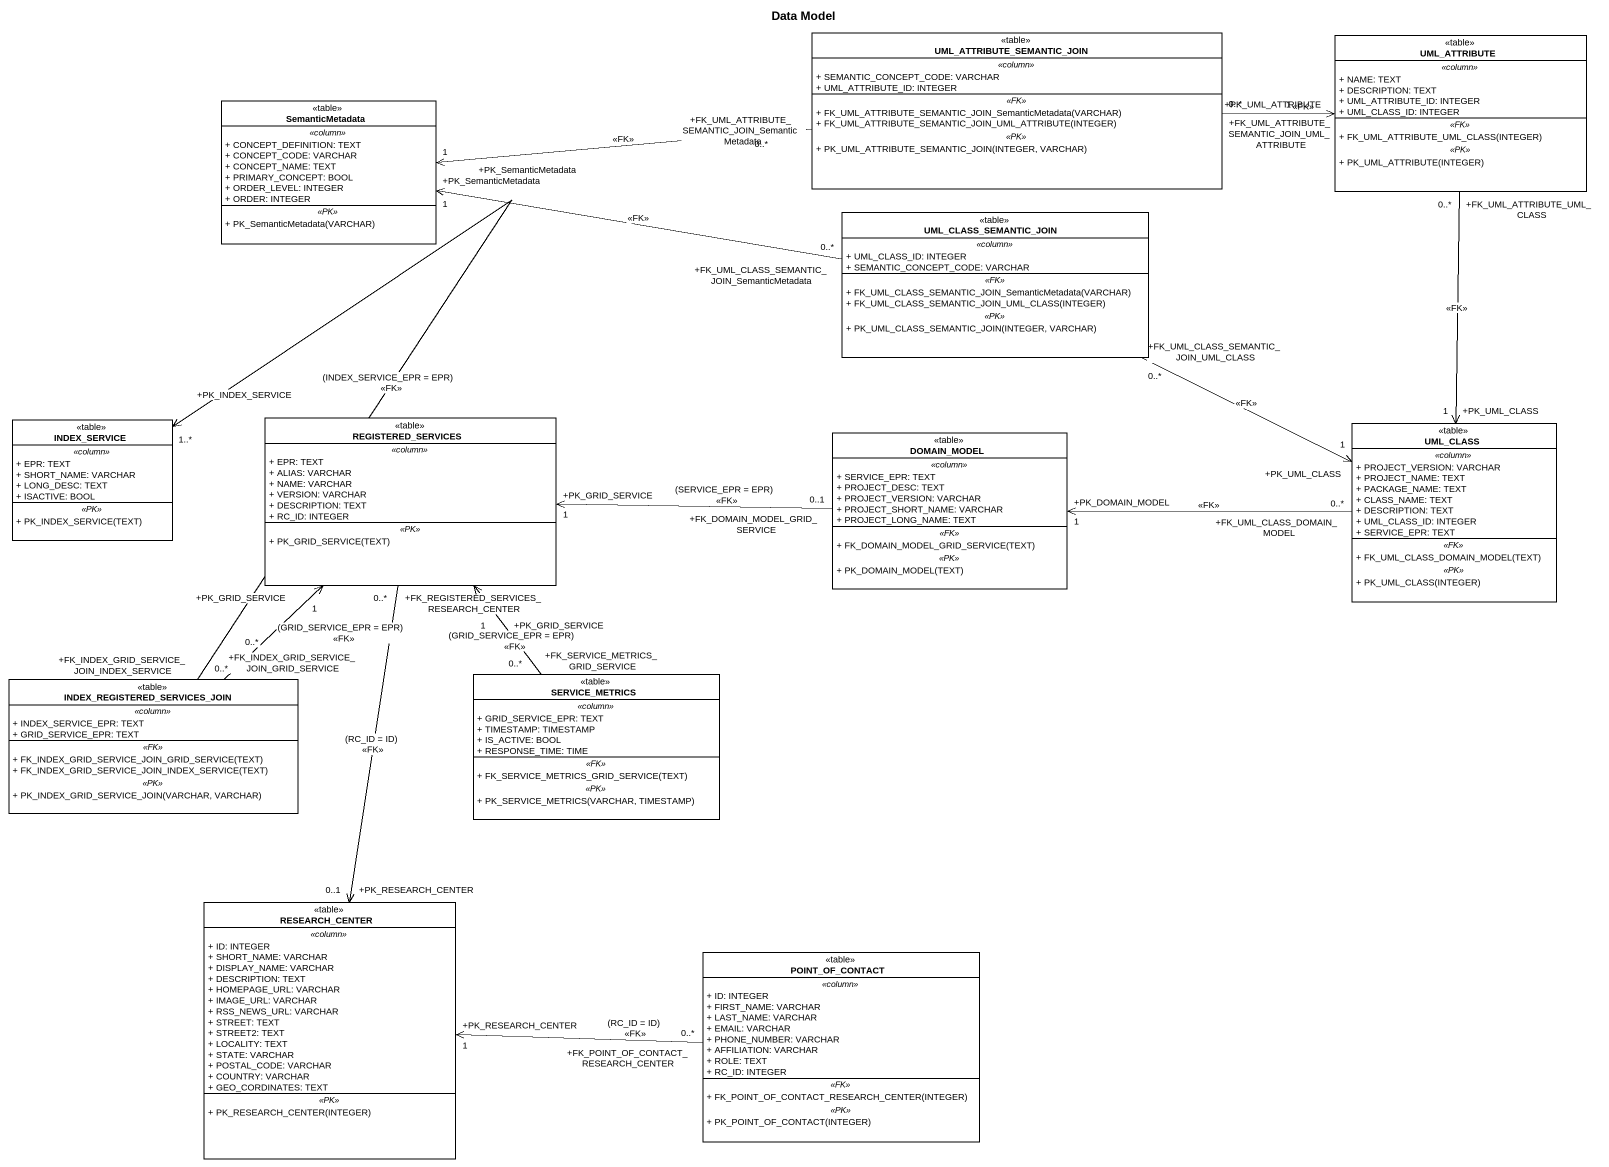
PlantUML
@startuml
title Data Model
hide circle
hide empty members
skinparam classAttributeIconSize 0
class UML_ATTRIBUTE_SEMANTIC_JOIN <<table>> {
  .. <<column>> ..
  + SEMANTIC_CONCEPT_CODE: VARCHAR
  + UML_ATTRIBUTE_ID: INTEGER
  .. <<FK>> ..
  + FK_UML_ATTRIBUTE_SEMANTIC_JOIN_SemanticMetadata(VARCHAR)
  + FK_UML_ATTRIBUTE_SEMANTIC_JOIN_UML_ATTRIBUTE(INTEGER)
  .. <<PK>> ..
  + PK_UML_ATTRIBUTE_SEMANTIC_JOIN(INTEGER, VARCHAR)
}
class UML_ATTRIBUTE <<table>> {
  .. <<column>> ..
  + NAME: TEXT
  + DESCRIPTION: TEXT
  + UML_ATTRIBUTE_ID: INTEGER
  + UML_CLASS_ID: INTEGER
  .. <<FK>> ..
  + FK_UML_ATTRIBUTE_UML_CLASS(INTEGER)
  .. <<PK>> ..
  + PK_UML_ATTRIBUTE(INTEGER)
}
class SemanticMetadata <<table>> {
  .. <<column>> ..
  + CONCEPT_DEFINITION: TEXT
  + CONCEPT_CODE: VARCHAR
  + CONCEPT_NAME: TEXT
  + PRIMARY_CONCEPT: BOOL
  + ORDER_LEVEL: INTEGER
  + ORDER: INTEGER
  .. <<PK>> ..
  + PK_SemanticMetadata(VARCHAR)
}
class UML_CLASS_SEMANTIC_JOIN <<table>> {
  .. <<column>> ..
  + UML_CLASS_ID: INTEGER
  + SEMANTIC_CONCEPT_CODE: VARCHAR
  .. <<FK>> ..
  + FK_UML_CLASS_SEMANTIC_JOIN_SemanticMetadata(VARCHAR)
  + FK_UML_CLASS_SEMANTIC_JOIN_UML_CLASS(INTEGER)
  .. <<PK>> ..
  + PK_UML_CLASS_SEMANTIC_JOIN(INTEGER, VARCHAR)
}
class INDEX_SERVICE <<table>> {
  .. <<column>> ..
  + EPR: TEXT
  + SHORT_NAME: VARCHAR
  + LONG_DESC: TEXT
  + ISACTIVE: BOOL
  .. <<PK>> ..
  + PK_INDEX_SERVICE(TEXT)
}
class REGISTERED_SERVICES <<table>> {
  .. <<column>> ..
  + EPR: TEXT
  + ALIAS: VARCHAR
  + NAME: VARCHAR
  + VERSION: VARCHAR
  + DESCRIPTION: TEXT
  + RC_ID: INTEGER
  .. <<PK>> ..
  + PK_GRID_SERVICE(TEXT)
}
class UML_CLASS <<table>> {
  .. <<column>> ..
  + PROJECT_VERSION: VARCHAR
  + PROJECT_NAME: TEXT
  + PACKAGE_NAME: TEXT
  + CLASS_NAME: TEXT
  + DESCRIPTION: TEXT
  + UML_CLASS_ID: INTEGER
  + SERVICE_EPR: TEXT
  .. <<FK>> ..
  + FK_UML_CLASS_DOMAIN_MODEL(TEXT)
  .. <<PK>> ..
  + PK_UML_CLASS(INTEGER)
}
class DOMAIN_MODEL <<table>> {
  .. <<column>> ..
  + SERVICE_EPR: TEXT
  + PROJECT_DESC: TEXT
  + PROJECT_VERSION: VARCHAR
  + PROJECT_SHORT_NAME: VARCHAR
  + PROJECT_LONG_NAME: TEXT
  .. <<FK>> ..
  + FK_DOMAIN_MODEL_GRID_SERVICE(TEXT)
  .. <<PK>> ..
  + PK_DOMAIN_MODEL(TEXT)
}
class "INDEX_REGISTERED_SERVICES_JOIN" as INDEX_REGISTERED_SERVICES <<table>> {
  .. <<column>> ..
  + INDEX_SERVICE_EPR: TEXT
  + GRID_SERVICE_EPR: TEXT
  .. <<FK>> ..
  + FK_INDEX_GRID_SERVICE_JOIN_GRID_SERVICE(TEXT)
  + FK_INDEX_GRID_SERVICE_JOIN_INDEX_SERVICE(TEXT)
  .. <<PK>> ..
  + PK_INDEX_GRID_SERVICE_JOIN(VARCHAR, VARCHAR)
}
class SERVICE_METRICS <<table>> {
  .. <<column>> ..
  + GRID_SERVICE_EPR: TEXT
  + TIMESTAMP: TIMESTAMP
  + IS_ACTIVE: BOOL
  + RESPONSE_TIME: TIME
  .. <<FK>> ..
  + FK_SERVICE_METRICS_GRID_SERVICE(TEXT)
  .. <<PK>> ..
  + PK_SERVICE_METRICS(VARCHAR, TIMESTAMP)
}
class RESEARCH_CENTER <<table>> {
  .. <<column>> ..
  + ID: INTEGER
  + SHORT_NAME: VARCHAR
  + DISPLAY_NAME: VARCHAR
  + DESCRIPTION: TEXT
  + HOMEPAGE_URL: VARCHAR
  + IMAGE_URL: VARCHAR
  + RSS_NEWS_URL: VARCHAR
  + STREET: TEXT
  + STREET2: TEXT
  + LOCALITY: TEXT
  + STATE: VARCHAR
  + POSTAL_CODE: VARCHAR
  + COUNTRY: VARCHAR
  + GEO_CORDINATES: TEXT
  .. <<PK>> ..
  + PK_RESEARCH_CENTER(INTEGER)
}
class POINT_OF_CONTACT <<table>> {
  .. <<column>> ..
  + ID: INTEGER
  + FIRST_NAME: VARCHAR
  + LAST_NAME: VARCHAR
  + EMAIL: VARCHAR
  + PHONE_NUMBER: VARCHAR
  + AFFILIATION: VARCHAR
  + ROLE: TEXT
  + RC_ID: INTEGER
  .. <<FK>> ..
  + FK_POINT_OF_CONTACT_RESEARCH_CENTER(INTEGER)
  .. <<PK>> ..
  + PK_POINT_OF_CONTACT(INTEGER)
}
UML_ATTRIBUTE_SEMANTIC_JOIN "+FK_UML_ATTRIBUTE_SEMANTIC_JOIN_UML_ATTRIBUTE\n0..*" -right-> "+PK_UML_ATTRIBUTE\n1" UML_ATTRIBUTE : <<FK>>
UML_ATTRIBUTE_SEMANTIC_JOIN "+FK_UML_ATTRIBUTE_SEMANTIC_JOIN_SemanticMetadata\n0..*" -left-> "+PK_SemanticMetadata\n1" SemanticMetadata : <<FK>>
UML_ATTRIBUTE "+FK_UML_ATTRIBUTE_UML_CLASS\n0..*" --> "+PK_UML_CLASS\n1" UML_CLASS : <<FK>>
UML_CLASS_SEMANTIC_JOIN "+FK_UML_CLASS_SEMANTIC_JOIN_SemanticMetadata\n0..*" -left-> "+PK_SemanticMetadata\n1" SemanticMetadata : <<FK>>
UML_CLASS_SEMANTIC_JOIN "+FK_UML_CLASS_SEMANTIC_JOIN_UML_CLASS\n0..*" -right-> "+PK_UML_CLASS\n1" UML_CLASS : <<FK>>
REGISTERED_SERVICES "+FK_REGISTERED_SERVICES_RESEARCH_CENTER\n0..*" --> "+PK_RESEARCH_CENTER\n0..1" RESEARCH_CENTER : (RC_ID = ID)\n<<FK>>
UML_CLASS "+FK_UML_CLASS_DOMAIN_MODEL\n0..*" -left-> "+PK_DOMAIN_MODEL\n1" DOMAIN_MODEL : <<FK>>
DOMAIN_MODEL "+FK_DOMAIN_MODEL_GRID_SERVICE\n0..1" -left-> "+PK_GRID_SERVICE\n1" REGISTERED_SERVICES : (SERVICE_EPR = EPR)\n<<FK>>
INDEX_REGISTERED_SERVICES "+FK_INDEX_GRID_SERVICE_JOIN_INDEX_SERVICE\n0..*" -up-> "+PK_INDEX_SERVICE\n1..*" INDEX_SERVICE : (INDEX_SERVICE_EPR = EPR)\n<<FK>>
INDEX_REGISTERED_SERVICES "+FK_INDEX_GRID_SERVICE_JOIN_GRID_SERVICE\n0..*" -up-> "+PK_GRID_SERVICE\n1" REGISTERED_SERVICES : (GRID_SERVICE_EPR = EPR)\n<<FK>>
SERVICE_METRICS "+FK_SERVICE_METRICS_GRID_SERVICE\n0..*" -up-> "+PK_GRID_SERVICE\n1" REGISTERED_SERVICES : (GRID_SERVICE_EPR = EPR)\n<<FK>>
POINT_OF_CONTACT "+FK_POINT_OF_CONTACT_RESEARCH_CENTER\n0..*" -left-> "+PK_RESEARCH_CENTER\n1" RESEARCH_CENTER : (RC_ID = ID)\n<<FK>>
@enduml
